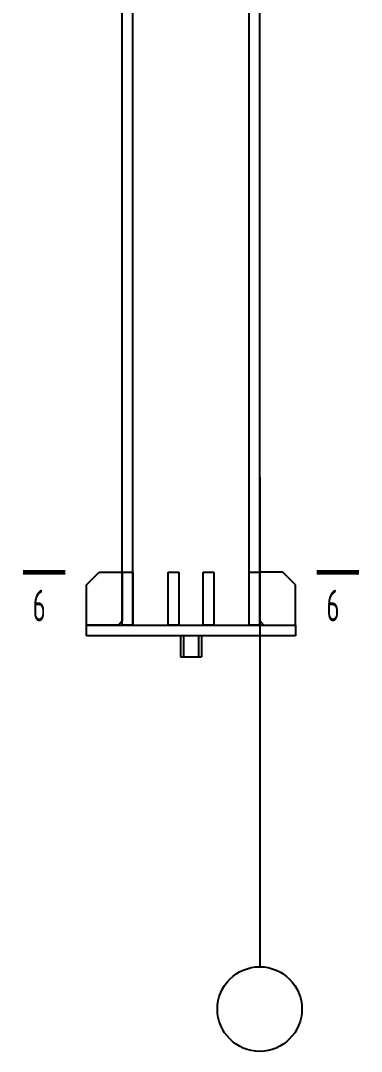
# Model space of a CAD drawing. Extents: x 9539573 to 9710259, y 1656270 to 2510207.
# Drawn here: x 9666627 to 9669852, y 1676439 to 1686185 of the extents above; entities that cross this region are included whole.
import ezdxf

# ---------------------------------------------------------------- set-up
doc = ezdxf.new("R2010")
doc.units = 0
doc.header["$LTSCALE"] = 1000
doc.header["$MEASUREMENT"] = 0
for name, color, linetype in [('10', 7, 'CONTINUOUS'), ('116', 1, 'CONTINUOUS'), ('14', 142, 'CONTINUOUS'), ('PUB_DIM', 3, 'CONTINUOUS'), ('柱子', 142, 'CONTINUOUS')]:
    doc.layers.add(name, color=color, linetype=linetype)
doc.styles.add('TSSD_REIN', font='atssdeng.shx', dxfattribs={"width": 0.7, "bigfont": 'atssdchn.shx'})

msp = doc.modelspace()

# ---------------------------------------------------------------- linework, layer by layer
at = {"layer": '10', "const_width": 45}
for points in [[(9666649.5, 1680969.4), (9667049.5, 1680969.4)], [(9669829.5, 1680969.4), (9669429.5, 1680969.4)]]:
    msp.add_lwpolyline(points, dxfattribs=at)
at = {"layer": '116'}
for points in [[(9668139.5, 1680369.4), (9668139.5, 1680169.4)], [(9668169.5, 1680369.4), (9668169.5, 1680169.4)], [(9668309.5, 1680369.4), (9668309.5, 1680169.4)], [(9668339.5, 1680369.4), (9668339.5, 1680169.4)], [(9668139.5, 1680169.4), (9668339.5, 1680169.4)]]:
    msp.add_lwpolyline(points, dxfattribs=at)
at = {"layer": '14'}
for points in [[(9667249.5, 1680849.4), (9667369.5, 1680969.4)], [(9667369.5, 1680969.4), (9667589.5, 1680969.4)], [(9667589.5, 1680969.4), (9667589.5, 1680509.4)], [(9667589.5, 1680469.4), (9667589.5, 1680969.4)], [(9667589.5, 1680969.4), (9667689.5, 1680969.4)], [(9667689.5, 1680969.4), (9667689.5, 1680469.4)], [(9668022.8, 1680469.4), (9668022.8, 1680969.4)], [(9668022.8, 1680969.4), (9668122.8, 1680969.4)], [(9668122.8, 1680969.4), (9668122.8, 1680469.4)], [(9668356.2, 1680469.4), (9668356.2, 1680969.4)], [(9668356.2, 1680969.4), (9668456.2, 1680969.4)], [(9668456.2, 1680969.4), (9668456.2, 1680469.4)], [(9668789.5, 1680469.4), (9668789.5, 1680969.4)], [(9668789.5, 1680969.4), (9668889.5, 1680969.4)], [(9668889.5, 1680969.4), (9668889.5, 1680509.4)], [(9669109.5, 1680969.4), (9668889.5, 1680969.4)], [(9668889.5, 1680969.4), (9668889.5, 1680469.4)], [(9669229.5, 1680849.4), (9669109.5, 1680969.4)], [(9667249.5, 1680469.4), (9667249.5, 1680849.4)], [(9669229.5, 1680469.4), (9669229.5, 1680849.4)], [(9667249.5, 1680369.4), (9667249.5, 1680469.4)], [(9667249.5, 1680469.4), (9669229.5, 1680469.4)], [(9667549.5, 1680469.4), (9667249.5, 1680469.4)], [(9667589.5, 1680509.4), (9667549.5, 1680469.4)], [(9667689.5, 1680469.4), (9667589.5, 1680469.4)], [(9668122.8, 1680469.4), (9668022.8, 1680469.4)], [(9668456.2, 1680469.4), (9668356.2, 1680469.4)], [(9668889.5, 1680469.4), (9668789.5, 1680469.4)], [(9668889.5, 1680509.4), (9668929.5, 1680469.4)], [(9668929.5, 1680469.4), (9669229.5, 1680469.4)], [(9669229.5, 1680469.4), (9669229.5, 1680369.4)], [(9669229.5, 1680369.4), (9667249.5, 1680369.4)]]:
    msp.add_lwpolyline(points, dxfattribs=at)
at = {"layer": 'PUB_DIM'}
msp.add_line((9668889.5, 1681869.4), (9668889.5, 1677239.1), dxfattribs=at)
msp.add_circle((9668889.5, 1676839.1), 400, dxfattribs=at)
at = {"layer": '柱子'}
for points in [[(9667589.5, 1680469.4), (9667589.5, 1698969.4)], [(9667689.5, 1680469.4), (9667689.5, 1698969.4)], [(9668789.5, 1680469.4), (9668789.5, 1698969.4)], [(9668889.5, 1680469.4), (9668889.5, 1698969.4)]]:
    msp.add_lwpolyline(points, dxfattribs=at)

# ---------------------------------------------------------------- texts
at = {"layer": '10', "style": 'TSSD_REIN', "width": 0.6}
for p in [(9666741.5, 1680504.9), (9669521.5, 1680504.9)]:
    msp.add_text('6', height=300, dxfattribs=at).set_placement(p)

doc.saveas('drawing.dxf')
